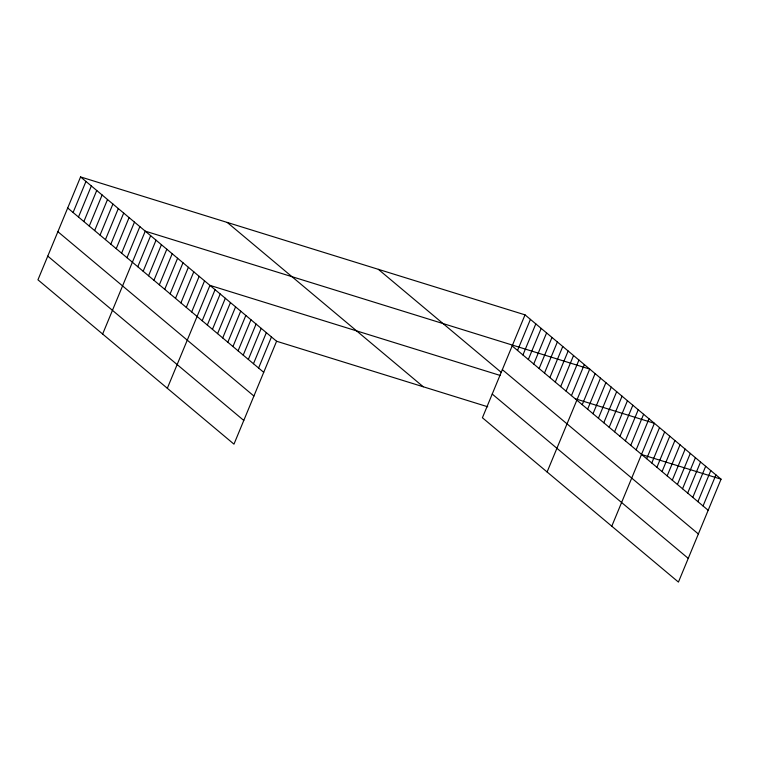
<?xml version="1.0" encoding="UTF-8"?>
<svg xmlns="http://www.w3.org/2000/svg" width="759" height="759" viewBox="0 0 759 759"><rect width="100%" height="100%" fill="white"/><g stroke="black" fill="none" stroke-linecap="round" stroke-linejoin="round"><path stroke-width="1.14" d="M80.568 176.923L37.95 279.815L233.971 444.148L276.589 341.246L80.568 176.923L525.029 314.852L721.05 479.185L678.432 582.077L482.411 417.754L525.029 314.852M73.092 212.511L85.957 181.439M78.481 217.036L91.355 185.955M83.87 221.552L96.744 190.471M89.258 226.068L102.133 194.997M94.647 230.594L107.522 199.513M100.046 235.11L112.911 204.029M105.435 239.626L118.309 208.554M110.823 244.151L123.698 213.07M116.212 248.667L129.087 217.586M121.601 253.183L134.476 222.112M127 257.709L139.865 226.628M102.636 334.045L145.254 231.144L589.715 369.083L547.097 471.984M137.777 266.741L150.652 235.669M143.166 271.267L156.041 240.186M148.555 275.783L161.43 244.702M153.944 280.299L166.819 249.227M159.343 284.815L172.208 253.743M164.731 289.34L177.606 258.259M170.12 293.856L182.995 262.785M175.509 298.372L188.384 267.301M180.898 302.898L193.773 271.817M186.297 307.414L199.162 276.342M191.685 311.93L204.55 280.858M167.322 388.276L209.949 285.375L500.333 375.496M202.198 320.753L215.072 289.672M207.33 325.051L220.195 293.97M212.454 329.349L225.328 298.268M217.577 333.647L230.451 302.566M222.71 337.945L235.584 306.864M227.833 342.243L240.707 311.162M232.956 346.54L245.831 315.459M238.089 350.838L250.963 319.757M243.212 355.136L256.087 324.055M248.345 359.434L261.21 328.353M253.468 363.732L266.343 332.651M258.591 368.03L271.466 336.949M517.543 350.449L530.418 319.378M522.932 354.975L535.807 323.894M528.33 359.491L541.195 328.41M533.719 364.007L546.594 332.935M539.108 368.532L551.983 337.451M544.497 373.048L557.372 341.967M549.886 377.565L562.761 346.493M555.284 382.081L568.149 351.009M560.673 386.606L573.538 355.525M566.062 391.122L578.937 360.051M571.451 395.638L584.326 364.567M582.229 404.68L595.103 373.608M587.627 409.196L600.492 378.124M593.016 413.721L605.891 382.64M598.405 418.237L611.28 387.156M603.794 422.754L616.669 391.682M609.183 427.279L622.057 396.198M614.581 431.795L627.446 400.714M619.97 436.311L632.835 405.24M625.359 440.837L638.234 409.756M630.748 445.353L643.623 414.272M636.137 449.869L649.011 418.797M611.782 526.205L654.4 423.313L575.426 398.807M646.659 458.692L659.533 427.611M651.782 462.99L664.656 431.909M656.914 467.288L669.78 436.207M662.038 471.586L674.912 440.505M667.161 475.884L680.036 444.802M672.294 480.181L685.159 449.1M677.417 484.479L690.292 453.398M682.54 488.777L695.415 457.696M687.673 493.075L700.548 461.994M708.175 510.266L692.796 497.373L705.671 466.292M697.919 501.671L710.794 470.589M703.052 505.968L715.927 474.887M276.589 341.246L487.724 406.777M642.076 454.679L721.05 479.185M512.154 345.933L692.796 497.373M502.335 369.633L698.356 533.966M378.352 269.341L501.443 372.527M492.221 394.054L688.242 558.377M227.245 222.434L423.266 386.767M67.703 207.994L263.724 372.327M57.883 231.694L253.904 396.027M47.77 256.115L243.791 420.448"/></g></svg>
